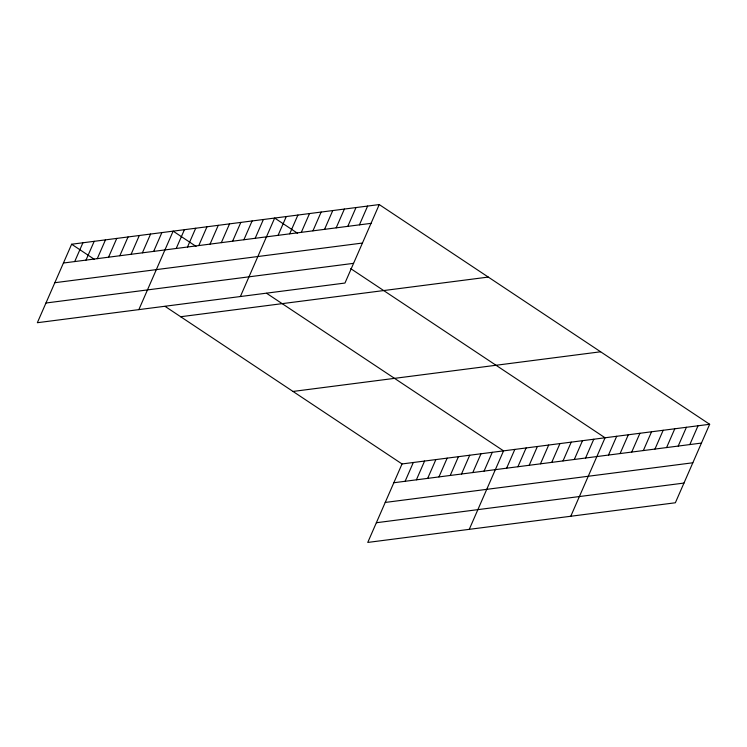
<?xml version="1.0" encoding="UTF-8"?>
<svg xmlns="http://www.w3.org/2000/svg" width="747" height="747" viewBox="0 0 747 747"><rect width="100%" height="100%" fill="white"/><g stroke="black" fill="none" stroke-linecap="round" stroke-linejoin="round"><path stroke-width="1.12" d="M379.243 204.566L71.637 244.232L37.35 322.713L344.965 283.048L379.243 204.566L709.65 424.287L675.363 502.768L367.757 542.434L402.035 463.952L709.65 424.287M74.709 261.562L82.917 242.775M85.989 260.105L94.197 241.318M97.269 258.649L105.476 239.871M108.548 257.201L116.756 238.414M119.828 255.745L128.036 236.958M131.108 254.288L139.315 235.501M142.388 252.831L150.586 234.054M153.667 251.384L161.866 232.597M138.858 309.622L173.145 231.14L196.05 246.379M176.217 248.471L184.425 229.684M187.497 247.014L195.705 228.237M198.777 245.558L206.984 226.78M210.056 244.11L218.264 225.323M221.336 242.654L229.544 223.867M232.616 241.197L240.823 222.419M243.895 239.74L252.103 220.963M255.175 238.293L263.383 219.506M240.375 296.531L274.663 218.049L297.567 233.288M278.071 235.333L286.278 216.555M289.696 233.839L297.904 215.052M301.312 232.336L309.519 213.558M312.937 230.842L321.145 212.055M324.562 229.338L332.76 210.561M336.178 227.844L344.386 209.057M347.803 226.341L356.002 207.563M359.419 224.847L367.627 206.06M405.117 481.283L413.315 462.505M416.387 479.826L424.595 461.048M427.667 478.379L435.875 459.592M438.947 476.922L447.154 458.135M450.226 475.465L458.434 456.678M461.506 474.009L469.714 455.231M472.786 472.562L480.993 453.774M484.065 471.105L492.273 452.318M469.265 529.343L503.553 450.861L266.604 293.291M506.625 468.192L514.832 449.414M517.904 466.744L526.112 447.957M529.184 465.288L537.392 446.501M540.464 463.831L548.672 445.044M551.744 462.374L559.942 443.597M563.023 460.918L571.222 442.14M574.294 459.47L582.501 440.683M585.573 458.014L593.781 439.227M570.773 516.252L605.061 437.779L350.707 268.621M608.478 455.063L616.686 436.276M620.094 453.56L628.302 434.782M631.719 452.066L639.927 433.279M643.335 450.562L651.543 431.785M654.96 449.068L663.168 430.281M666.585 447.565L674.784 428.787M678.201 446.071L686.409 427.284M689.826 444.568L698.025 425.79M63.43 263.019L371.044 223.353M54.82 282.711L362.435 243.046M45.959 303.011L353.564 263.346M180.671 316.737L488.277 277.072M293.011 391.447L600.616 351.781M393.837 482.739L701.442 443.074M385.228 502.442L692.833 462.776M376.357 522.732L683.972 483.066M71.637 244.232L94.542 259.461M165.096 306.382L402.035 463.952"/></g></svg>
